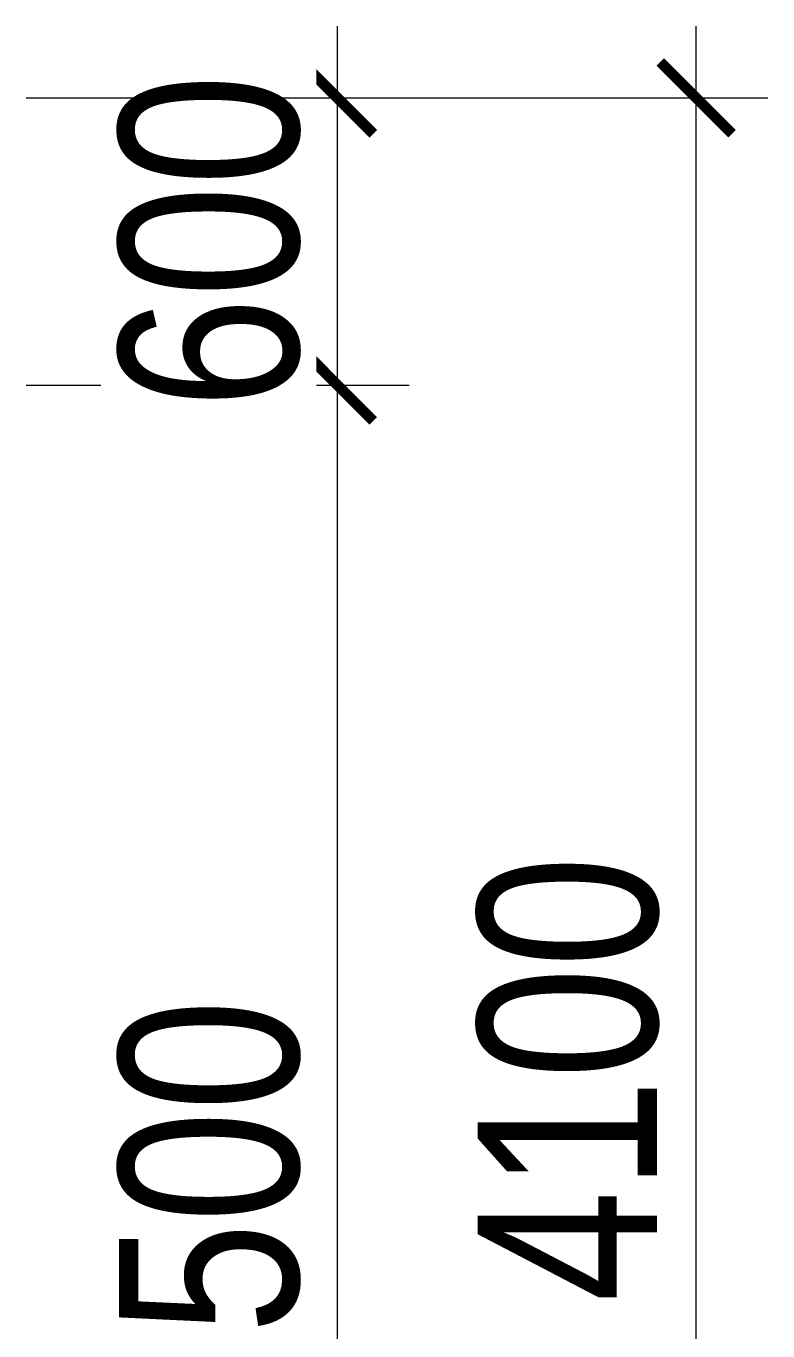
# Model space of a CAD drawing. Header units: millimetres. Extents: x -547695 to 905972, y -1055718 to 167349.
# Drawn here: x -527388 to -525837, y -939154 to -936428 of the extents above; entities that cross this region are included whole.
import ezdxf

# ---------------------------------------------------------------- set-up
doc = ezdxf.new("R2010")
doc.units = ezdxf.units.MM
doc.layers.get('DEFPOINTS').update_dxf_attribs({"color": 1, "lineweight": 25})
doc.layers.add('A-DIMS', color=8, linetype='Continuous', lineweight=9)
doc.styles.add('VTK_Arial', font='arial.ttf', dxfattribs={"width": 0.8})
doc.dimstyles.new('A-2.5-DIM150', dxfattribs={"dimscale": 150, "dimtxt": 2.5, "dimasz": 1, "dimexe": 1, "dimexo": 0, "dimgap": 0.5, "dimtad": 1, "dimdec": 0, "dimzin": 12, "dimdsep": 46, "dimtxsty": 'VTK_Arial', "dimblk": 'ARCHTICK', "dimcen": 0, "dimdle": 1, "dimclrd": 256, "dimclre": 256, "dimclrt": 7, "dimadec": 1, "dimazin": 3, "dimtfac": 1, "dimtdec": 0, "dimtmove": 0, "dimatfit": 2, "dimfxl": 20, "dimtfill": 1, "dimtolj": 1, "dimtzin": 0, "dimlwd": -1, "dimlwe": -1, "dimarcsym": 0})

# ---------------------------------------------------------------- blocks, each defined once
blk = doc.blocks.new('_ARCHTICK')
at = {"color": 0, "linetype": 'ByBlock', "const_width": 0.15}
blk.add_lwpolyline([(-0.5, -0.5), (0.5, 0.5)], dxfattribs=at)
blk = doc.blocks.new('*D352')
at = {"layer": 'A-DIMS', "transparency": 16777216}
for p, q in [((-526736.9, -940827.6), (-526736.9, -937027.6)), ((-527387.7, -937177.6), (-526586.9, -937177.6)), ((-527387.7, -940677.6), (-526586.9, -940677.6))]:
    blk.add_line(p, q, dxfattribs=at)
at = {"layer": 'DEFPOINTS', "color": 0, "transparency": 16777216}
for p in [(-527387.7, -937177.6), (-526736.9, -937177.6), (-527387.7, -940677.6)]:
    blk.add_point(p, dxfattribs=at)
at = {"layer": 'A-DIMS', "transparency": 16777216, "xscale": 150, "yscale": 150, "zscale": 150}
for p, rotation in [((-526736.9, -937177.6), 90), ((-526736.9, -940677.6), 270)]:
    blk.add_blockref('_ARCHTICK', p, dxfattribs=dict(at, rotation=rotation))
at = {"layer": 'A-DIMS', "color": 7, "transparency": 16777216, "insert": (-527003.5, -938927.6), "char_height": 375, "attachment_point": 5, "rotation": 90, "style": 'VTK_Arial', "bg_fill": 3, "box_fill_scale": 1.1, "bg_fill_color": 257, "bg_fill_transparency": 0}
blk.add_mtext('\\A1;3500', dxfattribs=at)
blk = doc.blocks.new('*D353')
at = {"layer": 'A-DIMS', "transparency": 16777216}
for p, q in [((-526736.9, -937327.6), (-526736.9, -936427.6)), ((-527387.7, -936577.6), (-526586.9, -936577.6)), ((-527387.7, -937177.6), (-526586.9, -937177.6))]:
    blk.add_line(p, q, dxfattribs=at)
at = {"layer": 'DEFPOINTS', "color": 0, "transparency": 16777216}
for p in [(-527387.7, -936577.6), (-526736.9, -936577.6), (-527387.7, -937177.6)]:
    blk.add_point(p, dxfattribs=at)
at = {"layer": 'A-DIMS', "transparency": 16777216, "xscale": 150, "yscale": 150, "zscale": 150}
for p, rotation in [((-526736.9, -936577.6), 90), ((-526736.9, -937177.6), 270)]:
    blk.add_blockref('_ARCHTICK', p, dxfattribs=dict(at, rotation=rotation))
at = {"layer": 'A-DIMS', "color": 7, "transparency": 16777216, "insert": (-527003.4, -936877.6), "char_height": 375, "attachment_point": 5, "rotation": 90, "style": 'VTK_Arial', "bg_fill": 3, "box_fill_scale": 1.1, "bg_fill_color": 257, "bg_fill_transparency": 0}
blk.add_mtext('\\A1;600', dxfattribs=at)
blk = doc.blocks.new('*D354')
at = {"layer": 'A-DIMS', "transparency": 16777216}
for p, q in [((-525986.9, -940827.6), (-525986.9, -936427.6)), ((-527387.7, -936577.6), (-525836.9, -936577.6)), ((-527387.7, -940677.6), (-525836.9, -940677.6))]:
    blk.add_line(p, q, dxfattribs=at)
at = {"layer": 'DEFPOINTS', "color": 0, "transparency": 16777216}
for p in [(-527387.7, -936577.6), (-525986.9, -936577.6), (-527387.7, -940677.6)]:
    blk.add_point(p, dxfattribs=at)
at = {"layer": 'A-DIMS', "transparency": 16777216, "xscale": 150, "yscale": 150, "zscale": 150}
for p, rotation in [((-525986.9, -936577.6), 90), ((-525986.9, -940677.6), 270)]:
    blk.add_blockref('_ARCHTICK', p, dxfattribs=dict(at, rotation=rotation))
at = {"layer": 'A-DIMS', "color": 7, "transparency": 16777216, "insert": (-526253.4, -938627.6), "char_height": 375, "attachment_point": 5, "rotation": 90, "style": 'VTK_Arial', "bg_fill": 3, "box_fill_scale": 1.1, "bg_fill_color": 257, "bg_fill_transparency": 0}
blk.add_mtext('\\A1;4100', dxfattribs=at)

msp = doc.modelspace()

# ---------------------------------------------------------------- dimensions: what is measured, and where the dimension line sits
at = {"layer": 'A-DIMS'}
dim = msp.add_linear_dim(base=(-526736.9, -937177.6), p1=(-527387.7, -940677.6), p2=(-527387.7, -937177.6), angle=90, dimstyle='A-2.5-DIM150', override={"dimpost": '\\X'}, dxfattribs=at)
dim.commit()
dim.dimension.update_dxf_attribs({"geometry": '*D352', "text_midpoint": (-527003.5, -938927.6)})

# ---------------------------------------------------------------- next in the draw order: dimensions: what is measured, and where the dimension line sits
dim = msp.add_linear_dim(base=(-526736.9, -936577.6), p1=(-527387.7, -937177.6), p2=(-527387.7, -936577.6), angle=90, dimstyle='A-2.5-DIM150', override={"dimpost": '\\X', "dimtmove": 1}, dxfattribs=at)
dim.commit()
dim.dimension.update_dxf_attribs({"geometry": '*D353', "text_midpoint": (-526736.9, -936877.6), "dimtype": 160})

# ---------------------------------------------------------------- next in the draw order: dimensions: what is measured, and where the dimension line sits
dim = msp.add_linear_dim(base=(-525986.9, -936577.6), p1=(-527387.7, -940677.6), p2=(-527387.7, -936577.6), angle=90, dimstyle='A-2.5-DIM150', override={"dimpost": '\\X'}, dxfattribs=at)
dim.commit()
dim.dimension.update_dxf_attribs({"geometry": '*D354', "text_midpoint": (-526253.4, -938627.6)})

doc.saveas('drawing.dxf')
